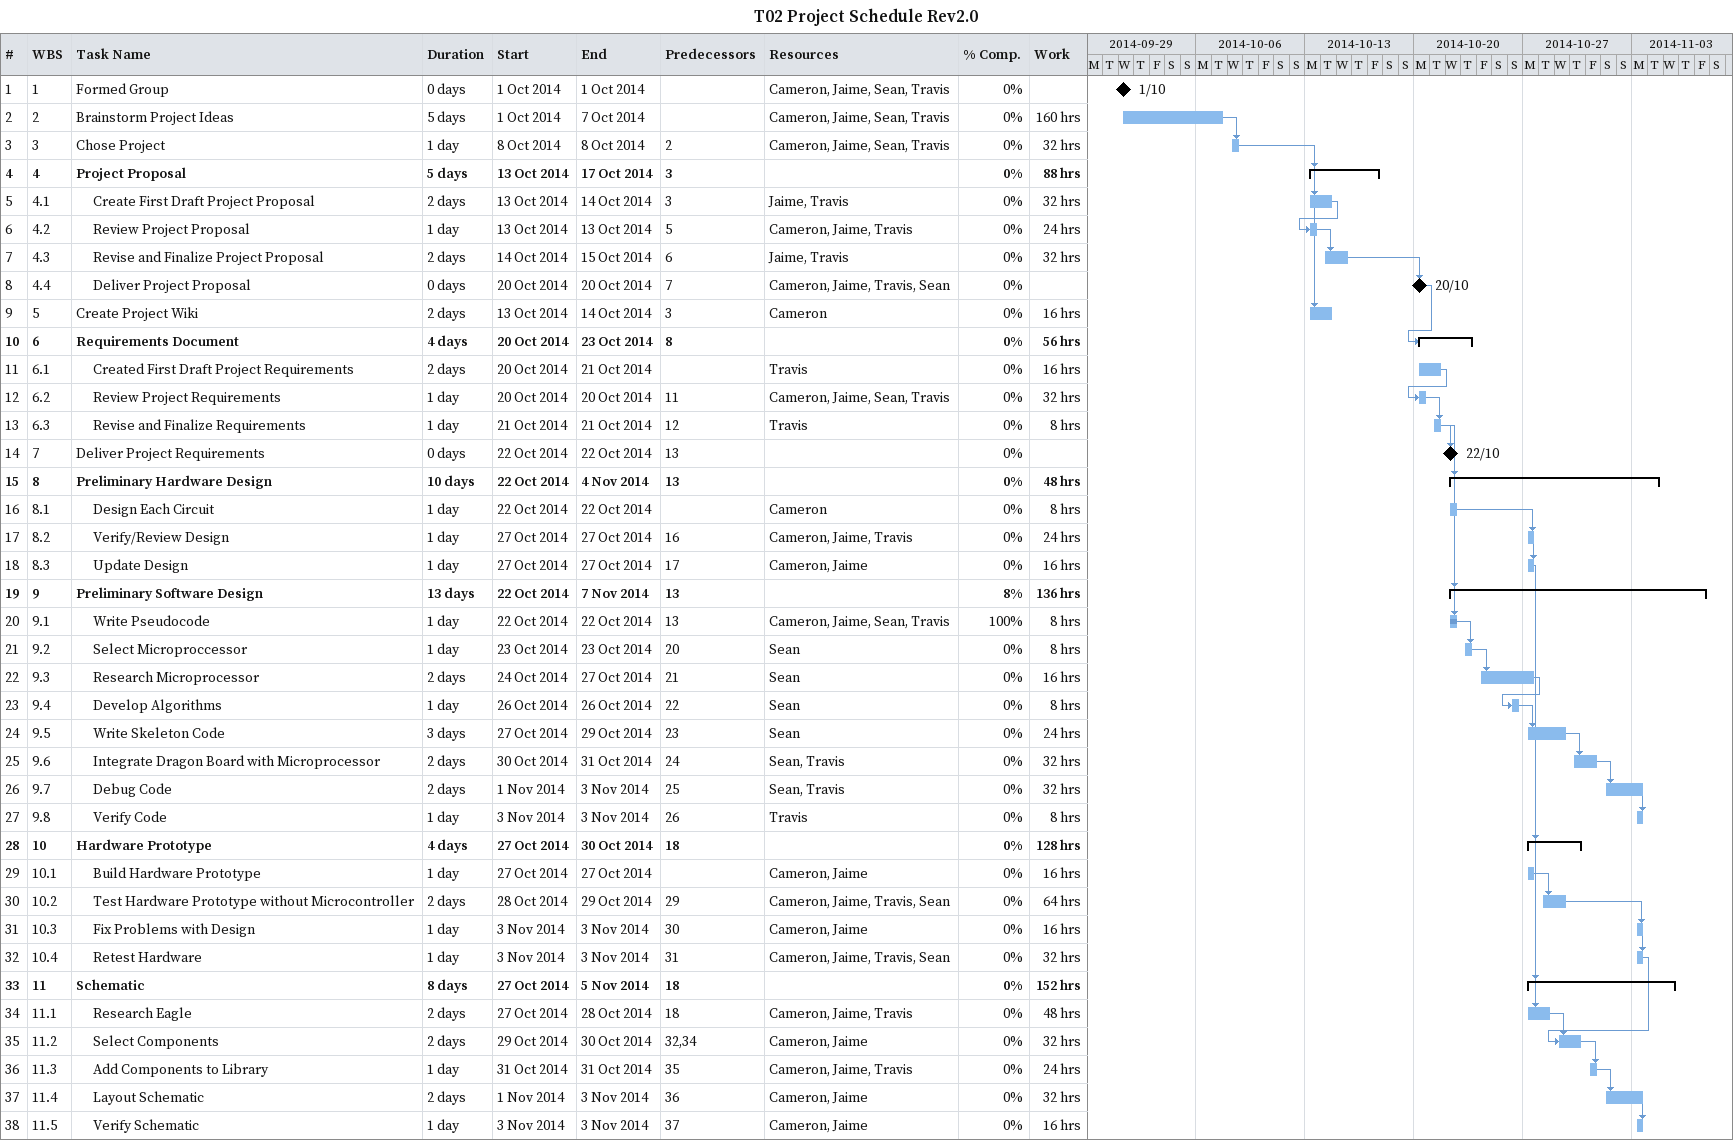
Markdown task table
T02 Project Schedule Rev2.0

| ID | WBS | Task | Duration | Start | Finish | Predecessors | Resources | % complete | Work (h) |
|---|---|---|---|---|---|---|---|---|---|
| 1 | 1 | Formed Group | 0d | 2014-10-01 | 2014-10-01 |  | Cameron, Jaime, Sean, Travis | 0 |  |
| 2 | 2 | Brainstorm Project Ideas | 5d | 2014-10-01 | 2014-10-07 |  | Cameron, Jaime, Sean, Travis | 0 | 160 |
| 3 | 3 | Chose Project | 1d | 2014-10-08 | 2014-10-08 | 2 | Cameron, Jaime, Sean, Travis | 0 | 32 |
| 4 | 4 | **Project Proposal** | 5d | 2014-10-13 | 2014-10-17 | 3 |  | 0 | 88 |
| 5 | 4.1 | Create First Draft Project Proposal | 2d | 2014-10-13 | 2014-10-14 | 3 | Jaime, Travis | 0 | 32 |
| 6 | 4.2 | Review Project Proposal | 1d | 2014-10-13 | 2014-10-13 | 5 | Cameron, Jaime, Travis | 0 | 24 |
| 7 | 4.3 | Revise and Finalize Project Proposal | 2d | 2014-10-14 | 2014-10-15 | 6 | Jaime, Travis | 0 | 32 |
| 8 | 4.4 | Deliver Project Proposal | 0d | 2014-10-20 | 2014-10-20 | 7 | Cameron, Jaime, Travis, Sean | 0 |  |
| 9 | 5 | Create Project Wiki | 2d | 2014-10-13 | 2014-10-14 | 3 | Cameron | 0 | 16 |
| 10 | 6 | **Requirements Document** | 4d | 2014-10-20 | 2014-10-23 | 8 |  | 0 | 56 |
| 11 | 6.1 | Created First Draft Project Requirements | 2d | 2014-10-20 | 2014-10-21 |  | Travis | 0 | 16 |
| 12 | 6.2 | Review Project Requirements | 1d | 2014-10-20 | 2014-10-20 | 11 | Cameron, Jaime, Sean, Travis | 0 | 32 |
| 13 | 6.3 | Revise and Finalize Requirements | 1d | 2014-10-21 | 2014-10-21 | 12 | Travis | 0 | 8 |
| 14 | 7 | Deliver Project Requirements | 0d | 2014-10-22 | 2014-10-22 | 13 |  | 0 |  |
| 15 | 8 | **Preliminary Hardware Design** | 10d | 2014-10-22 | 2014-11-04 | 13 |  | 0 | 48 |
| 16 | 8.1 | Design Each Circuit | 1d | 2014-10-22 | 2014-10-22 |  | Cameron | 0 | 8 |
| 17 | 8.2 | Verify/Review Design | 1d | 2014-10-27 | 2014-10-27 | 16 | Cameron, Jaime, Travis | 0 | 24 |
| 18 | 8.3 | Update Design | 1d | 2014-10-27 | 2014-10-27 | 17 | Cameron, Jaime | 0 | 16 |
| 19 | 9 | **Preliminary Software Design** | 13d | 2014-10-22 | 2014-11-07 | 13 |  | 8 | 136 |
| 20 | 9.1 | Write Pseudocode | 1d | 2014-10-22 | 2014-10-22 | 13 | Cameron, Jaime, Sean, Travis | 100 | 8 |
| 21 | 9.2 | Select Microproccessor | 1d | 2014-10-23 | 2014-10-23 | 20 | Sean | 0 | 8 |
| 22 | 9.3 | Research Microprocessor | 2d | 2014-10-24 | 2014-10-27 | 21 | Sean | 0 | 16 |
| 23 | 9.4 | Develop Algorithms | 1d | 2014-10-26 | 2014-10-26 | 22 | Sean | 0 | 8 |
| 24 | 9.5 | Write Skeleton Code | 3d | 2014-10-27 | 2014-10-29 | 23 | Sean | 0 | 24 |
| 25 | 9.6 | Integrate Dragon Board with Microprocessor | 2d | 2014-10-30 | 2014-10-31 | 24 | Sean, Travis | 0 | 32 |
| 26 | 9.7 | Debug Code | 2d | 2014-11-01 | 2014-11-03 | 25 | Sean, Travis | 0 | 32 |
| 27 | 9.8 | Verify Code | 1d | 2014-11-03 | 2014-11-03 | 26 | Travis | 0 | 8 |
| 28 | 10 | **Hardware Prototype** | 4d | 2014-10-27 | 2014-10-30 | 18 |  | 0 | 128 |
| 29 | 10.1 | Build Hardware Prototype | 1d | 2014-10-27 | 2014-10-27 |  | Cameron, Jaime | 0 | 16 |
| 30 | 10.2 | Test Hardware Prototype without Microcontroller | 2d | 2014-10-28 | 2014-10-29 | 29 | Cameron, Jaime, Travis, Sean | 0 | 64 |
| 31 | 10.3 | Fix Problems with Design | 1d | 2014-11-03 | 2014-11-03 | 30 | Cameron, Jaime | 0 | 16 |
| 32 | 10.4 | Retest Hardware | 1d | 2014-11-03 | 2014-11-03 | 31 | Cameron, Jaime, Travis, Sean | 0 | 32 |
| 33 | 11 | **Schematic** | 8d | 2014-10-27 | 2014-11-05 | 18 |  | 0 | 152 |
| 34 | 11.1 | Research Eagle | 2d | 2014-10-27 | 2014-10-28 | 18 | Cameron, Jaime, Travis | 0 | 48 |
| 35 | 11.2 | Select Components | 2d | 2014-10-29 | 2014-10-30 | 32, 34 | Cameron, Jaime | 0 | 32 |
| 36 | 11.3 | Add Components to Library | 1d | 2014-10-31 | 2014-10-31 | 35 | Cameron, Jaime, Travis | 0 | 24 |
| 37 | 11.4 | Layout Schematic | 2d | 2014-11-01 | 2014-11-03 | 36 | Cameron, Jaime | 0 | 32 |
| 38 | 11.5 | Verify Schematic | 1d | 2014-11-03 | 2014-11-03 | 37 | Cameron, Jaime | 0 | 16 |
